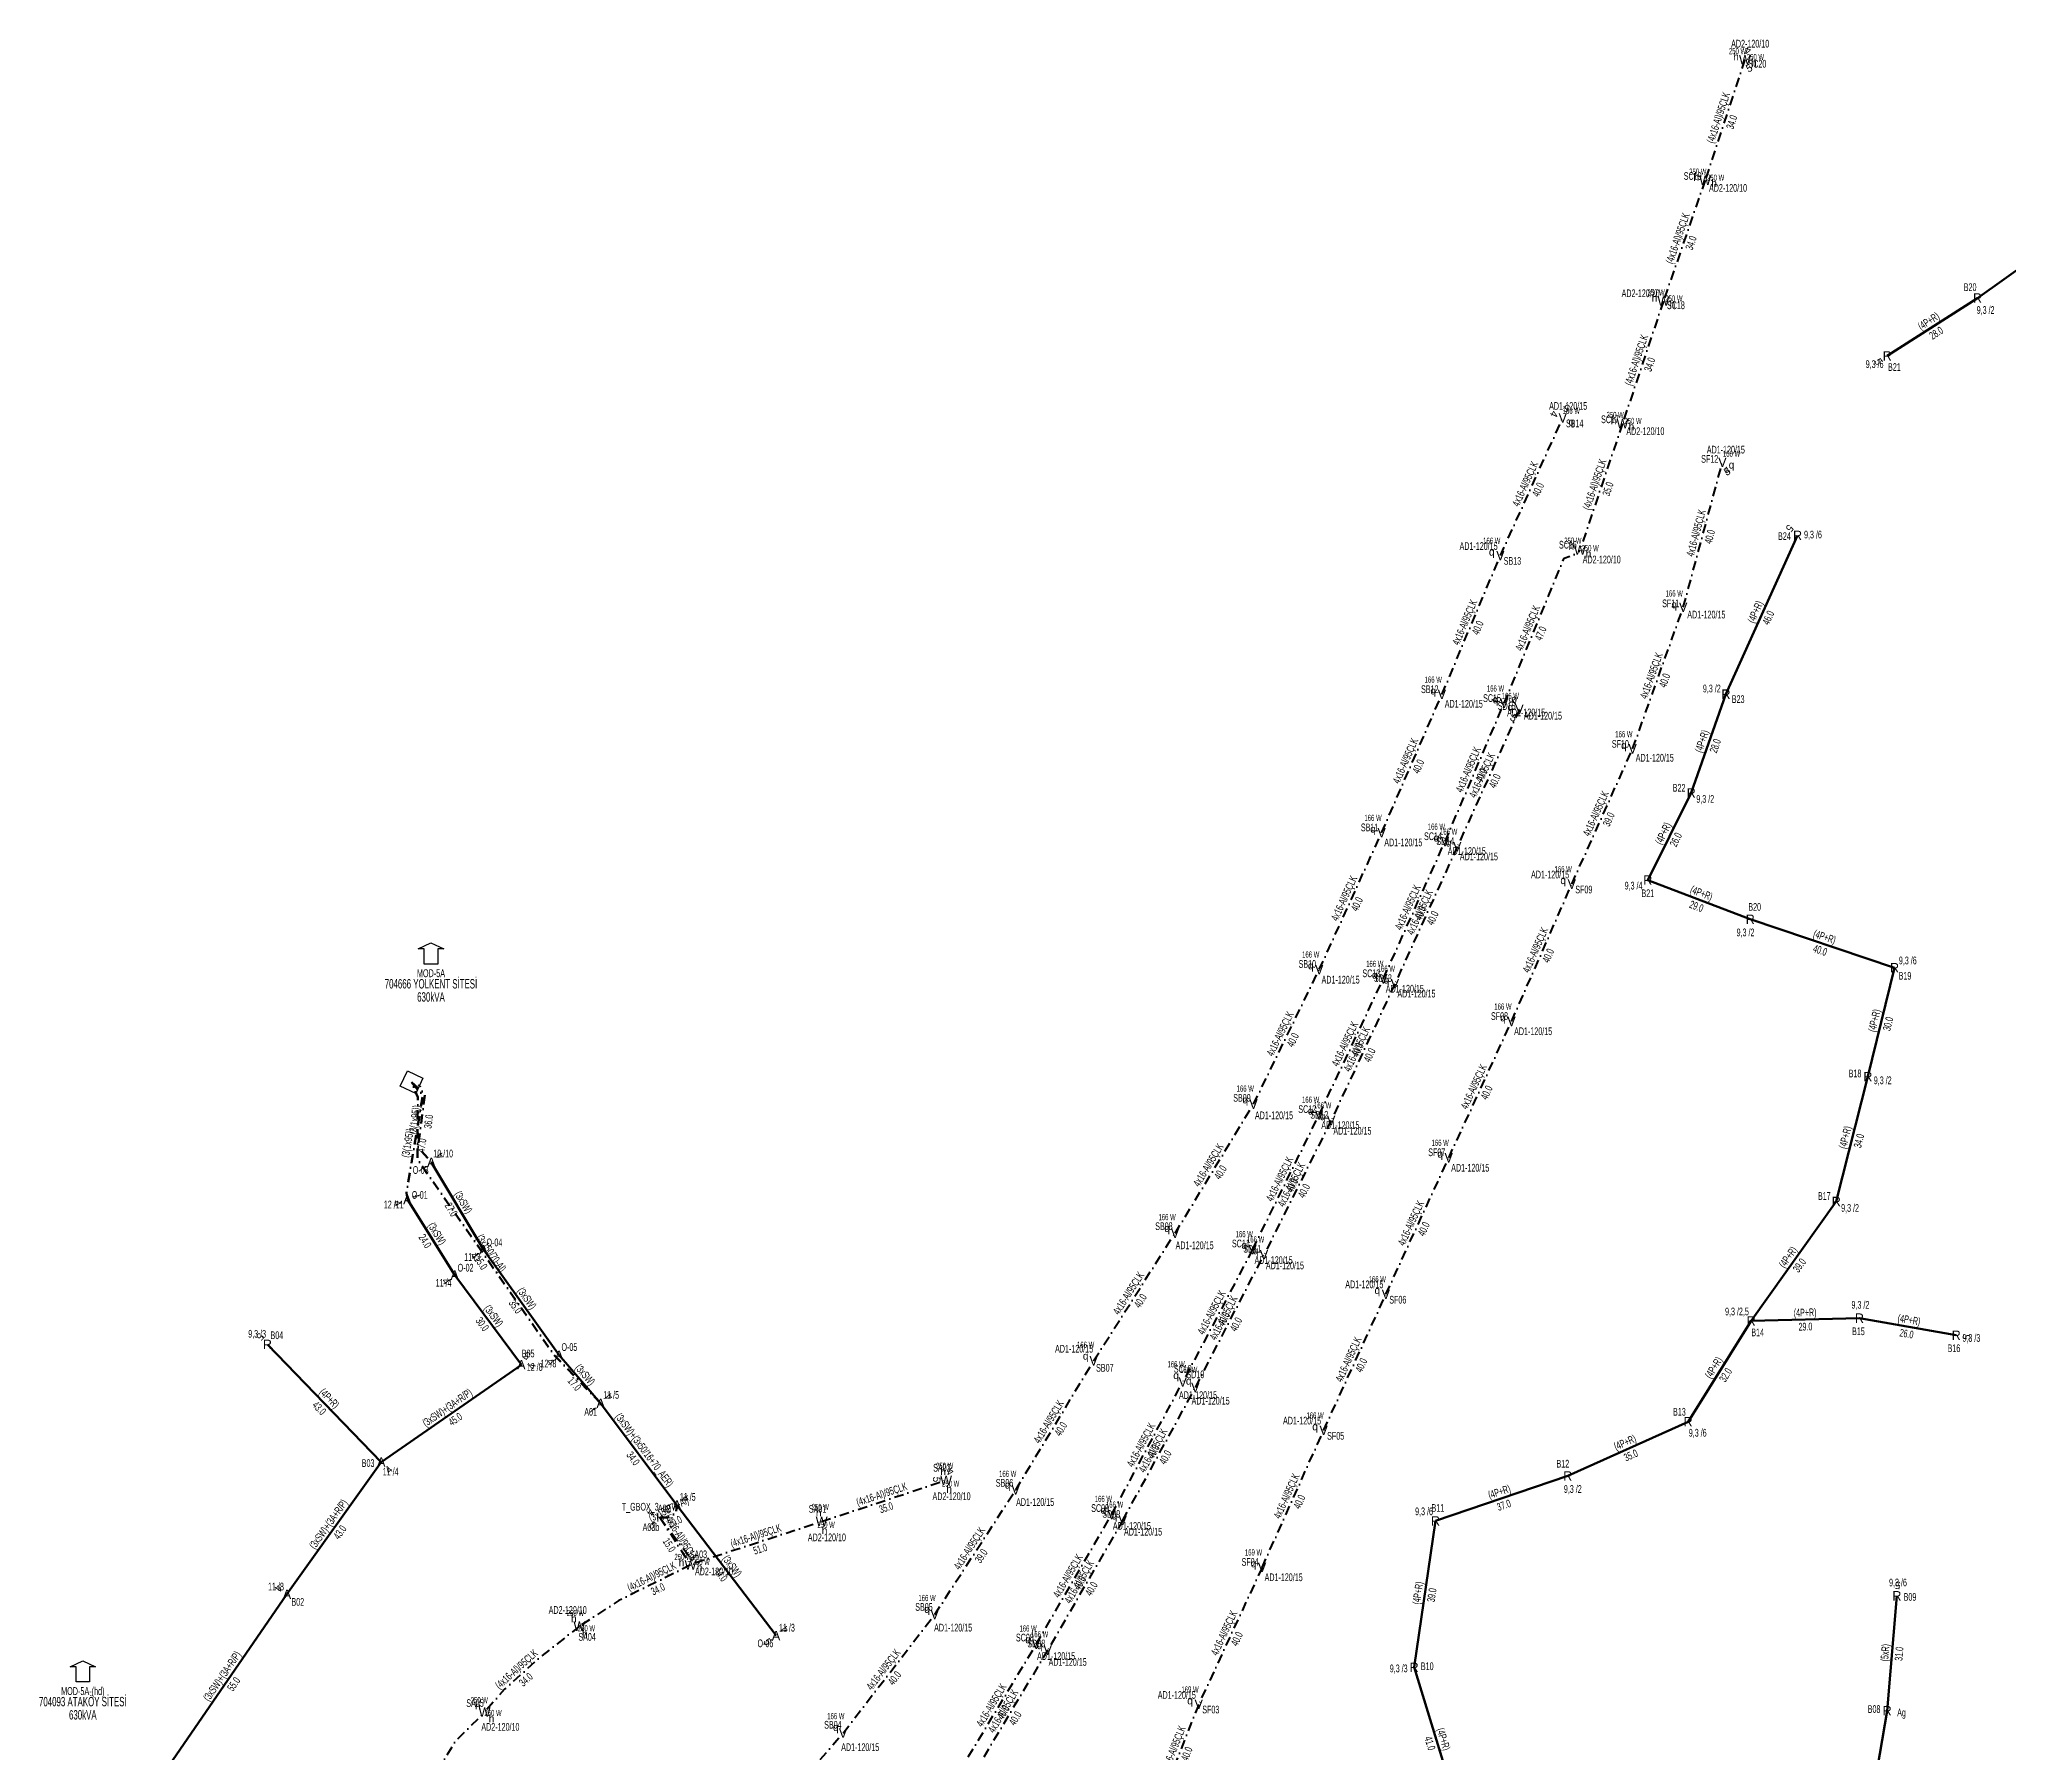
# Model space of a CAD drawing. Header units: millimetres. Extents: x 554556 to 559004, y 4084130 to 4087120.
# Drawn here: x 555333 to 555856, y 4085819 to 4086273 of the extents above; entities that cross this region are included whole.
import ezdxf
from ezdxf.enums import TextEntityAlignment as Align

# ---------------------------------------------------------------- set-up
doc = ezdxf.new("R2010")
doc.units = ezdxf.units.MM
doc.linetypes.add('DASHDOT', pattern=[5, 2.5, -1.25, 0, -1.25])
for name, color, linetype, lineweight in [('DIREK_AG_MEVCUT', 120, 'Continuous', 25), ('DIREK_AYD_MEVCUT', 190, 'Continuous', 25), ('DIREK_AYD_YENI', 152, 'Continuous', 25), ('DIREK_BOX_MEVCUT', 5, 'Continuous', 25), ('DIREK_ENH_MEVCUT', 6, 'Continuous', 25), ('DIREK_OG_MEVCUT', 16, 'Continuous', 25), ('HAT_AG_HAVAI_MEVCUT', 126, 'Continuous', 50), ('HAT_AG_YERALTI_MEVCUT', 126, 'DASHDOT', 50), ('HAT_AYD_YERALTI_MEVCUT', 150, 'DASHDOT', 40), ('HAT_AYD_YERALTI_YENI', 4, 'DASHDOT', 40), ('HAT_BOX_YERALTI_MEVCUT', 192, 'DASHDOT', 50), ('HAT_OG_HAVAI_MEVCUT', 48, 'Continuous', 70), ('HAT_OG_YERALTI_MEVCUT', 48, 'DASHDOT', 70), ('TRAFO_MEVCUT', 5, 'Continuous', 30)]:
    doc.layers.add(name, color=color, linetype=linetype, lineweight=lineweight)
doc.layers.add('LAMBA_GUCU', color=4, linetype='Continuous')
doc.styles.add('Direk', font='B_CAD')
doc.styles.get("Standard").update_dxf_attribs({"font": 'Arial'})

# ---------------------------------------------------------------- blocks, each defined once
blk = doc.blocks.new('MEV_BINA_KARE')
at = {"layer": 'TRAFO_MEVCUT', "linetype": 'Continuous'}
for p, q in [((-2.25, -2.25), (-2.25, 2.25)), ((-2.25, 2.25), (2.25, 2.25)), ((0, 1.8), (0, 2.7)), ((2.25, 2.25), (2.25, -2.25)), ((2.25, -2.25), (-2.25, -2.25))]:
    blk.add_line(p, q, dxfattribs=at)
blk = doc.blocks.new('MEV_MOD')
at = {"layer": 'TRAFO_MEVCUT', "linetype": 'Continuous'}
for p, q in [((-3.4, 2), (0, 3.6)), ((-1.8, 2), (-3.4, 2)), ((-1.8, -2), (-1.8, 2)), ((0, 3.6), (3.4, 2)), ((3.4, 2), (1.8, 2)), ((1.8, 2), (1.8, -2)), ((1.8, -2), (-1.8, -2))]:
    blk.add_line(p, q, dxfattribs=at)

msp = doc.modelspace()

# ---------------------------------------------------------------- linework, layer by layer
at = {"layer": 'HAT_AG_HAVAI_MEVCUT'}
for p, q in [((555848.15, 4086204.78), (555880.56, 4086227.86)), ((555824.18, 4086189.41), (555848.15, 4086204.78)), ((555781.31, 4086099.59), (555800.34, 4086141.76)), ((555772.08, 4086073.37), (555781.31, 4086099.59)), ((555760.54, 4086050.23), (555772.08, 4086073.37)), ((555787.76, 4086039.82), (555760.54, 4086050.23)), ((555826.1, 4086026.95), (555787.76, 4086039.82)), ((555819.01, 4085998.04), (555826.1, 4086026.95)), ((555810.62, 4085964.87), (555819.01, 4085998.04)), ((555788, 4085933.16), (555810.62, 4085964.87)), ((555771.25, 4085906.4), (555788, 4085933.16)), ((555788, 4085933.16), (555816.77, 4085933.9)), ((555816.77, 4085933.9), (555842.49, 4085929.36)), ((555424.04, 4085895.68), (555393.79, 4085926.93)), ((555739.26, 4085891.99), (555771.25, 4085906.4)), ((555704.14, 4085880.06), (555739.26, 4085891.99)), ((555698.45, 4085841.2), (555704.14, 4085880.06)), ((555824.14, 4085829.66), (555826.72, 4085860.17)), ((555710.49, 4085801.9), (555698.45, 4085841.2)), ((555819.44, 4085802.03), (555824.14, 4085829.66))]:
    msp.add_line(p, q, dxfattribs=at)
at = {"layer": 'HAT_AG_YERALTI_MEVCUT', "flags": 128}
msp.add_lwpolyline([(555482.329, 4085911.284), (555469.832254, 4085924.249964), (555433.697626, 4085975.999178), (555433.721199, 4085992.621694), (555432.094, 4085996.569)], dxfattribs=at)
msp.add_lwpolyline([(555482.329, 4085911.284), (555469.832254, 4085924.249964), (555433.697626, 4085975.999178), (555433.721199, 4085992.621694), (555432.094, 4085996.569)], dxfattribs=at)
at = {"layer": 'HAT_AYD_YERALTI_MEVCUT', "flags": 128}
for points in [[(555786.35, 4086268.1), (555775.79, 4086236.09)], [(555775.79, 4086236.09), (555764.71, 4086203.99)], [(555764.71, 4086203.99), (555753.83, 4086171.48)], [(555753.83, 4086171.48), (555742.52, 4086137.89)], [(555541.05, 4085879.92), (555574.12, 4085890.86)], [(555498.08, 4085880.96), (555506.22, 4085868.36)], [(555498.08, 4085880.96), (555507.208278, 4085868.860526), (555541.05, 4085879.92)], [(555506.22, 4085868.36), (555487.157527, 4085858.907674), (555476.68, 4085852.1)], [(555476.68, 4085852.1), (555465.591425, 4085843.278257), (555456.818006, 4085835.353878), (555451.51, 4085829.29)], [(555431.02, 4085800.49), (555443.624919, 4085821.403776), (555451.51, 4085829.29)]]:
    msp.add_lwpolyline(points, dxfattribs=at)
at = {"layer": 'HAT_AYD_YERALTI_YENI', "flags": 128}
for points in [[(555721.376999, 4086136.399207), (555737.94367, 4086172.949238)], [(555769.962675, 4086122.663989), (555780.372475, 4086161.161456)], [(555705.844904, 4086099.538612), (555721.376999, 4086136.399207)], [(555722.386507, 4086097.201306), (555738.284879, 4086135.686725), (555742.07263, 4086137.070711), (555742.52, 4086137.89)], [(555756.50854, 4086085.091274), (555769.962675, 4086122.663989)], [(555689.828286, 4086062.795278), (555705.844904, 4086099.538612)], [(555706.67149, 4086060.46715), (555722.386507, 4086097.201306)], [(555726.437608, 4086095.551491), (555709.926918, 4086059.111327)], [(555740.353789, 4086049.149098), (555756.50854, 4086085.091274)], [(555673.254626, 4086026.46565), (555689.828286, 4086062.795278)], [(555690.2755, 4086024.010906), (555706.67149, 4086060.46715)], [(555709.926918, 4086059.111327), (555693.363017, 4086022.719861)], [(555724.339795, 4086012.683167), (555740.353789, 4086049.149098)], [(555655.79197, 4085990.729568), (555673.254626, 4086026.46565)], [(555673.21651, 4085987.880165), (555690.2755, 4086024.010906)], [(555693.363017, 4086022.719861), (555676.421517, 4085986.382183)], [(555707.65315, 4085976.481059), (555724.339795, 4086012.683167)], [(555634.955874, 4085956.475216), (555655.79197, 4085990.729568)], [(555655.552958, 4085952.13997), (555673.21651, 4085987.880165)], [(555676.421517, 4085986.382183), (555658.573329, 4085950.732519)], [(555690.953837, 4085940.254325), (555707.65315, 4085976.481059)], [(555613.314639, 4085922.558875), (555634.955874, 4085956.475216)], [(555655.552958, 4085952.13997), (555636.9871, 4085916.958905)], [(555640.339538, 4085915.476405), (555658.573329, 4085950.732519)], [(555674.427, 4085904.098), (555690.953837, 4085940.254325)], [(555592.601493, 4085888.307712), (555613.314639, 4085922.558875)], [(555618.085, 4085881.755), (555636.9871, 4085916.958905)], [(555621.050602, 4085880.216833), (555640.339538, 4085915.476405)], [(555658.069, 4085867.711), (555674.427, 4085904.098)], [(555571.091896, 4085855.198061), (555592.601493, 4085888.307712)], [(555598.05181, 4085847.295634), (555618.085, 4085881.755)], [(555621.050602, 4085880.216833), (555601.11174, 4085845.737197)], [(555658.069, 4085867.711), (555641.226, 4085831.347)], [(555546.747365, 4085823.70556), (555571.091896, 4085855.198061)], [(555577.378, 4085813.039), (555598.05181, 4085847.295634)], [(555601.11174, 4085845.737197), (555580.591977, 4085811.462572)], [(555641.226, 4085831.347), (555631.347763, 4085806.435838), (555629.32948, 4085793.316994)], [(555520.597552, 4085793.603497), (555546.747365, 4085823.70556)]]:
    msp.add_lwpolyline(points, dxfattribs=at)
at = {"layer": 'HAT_BOX_YERALTI_MEVCUT', "flags": 128}
msp.add_lwpolyline([(555498.08, 4085880.96), (555500.137228, 4085880.953075), (555502.347718, 4085882.071023), (555502.61, 4085884.28)], dxfattribs=at)
msp.add_lwpolyline([(555498.08, 4085880.96), (555500.137228, 4085880.953075), (555502.347718, 4085882.071023), (555502.61, 4085884.28)], dxfattribs=at)
at = {"layer": 'HAT_OG_HAVAI_MEVCUT'}
for p, q in [((555451.18, 4085952.1), (555437.34, 4085975.31)), ((555430.99, 4085965.41), (555443.56, 4085945.32)), ((555471.28, 4085924.06), (555451.18, 4085952.1)), ((555443.56, 4085945.32), (555461.26, 4085921.53)), ((555461.26, 4085921.53), (555424.04, 4085895.68)), ((555471.28, 4085924.06), (555482.329, 4085911.284)), ((555502.61, 4085884.28), (555482.329, 4085911.284)), ((555502.61, 4085884.28), (555482.329, 4085911.284)), ((555424.04, 4085895.68), (555399, 4085860.57)), ((555528.94, 4085849.61), (555502.61, 4085884.28)), ((555399, 4085860.57), (555367.58, 4085815.01))]:
    msp.add_line(p, q, dxfattribs=at)
at = {"layer": 'HAT_OG_YERALTI_MEVCUT', "flags": 128}
for points in [[(555432.094, 4085996.569), (555435.087669, 4085993.041772), (555430.733615, 4085967.135149), (555430.99, 4085965.41)], [(555432.094, 4085996.569), (555435.674731, 4085993.382728), (555433.787974, 4085979.326389), (555437.34, 4085975.31)]]:
    msp.add_lwpolyline(points, dxfattribs=at)

# ---------------------------------------------------------------- block references
at = {"layer": 'TRAFO_MEVCUT'}
for p in [(555437.25599, 4086029.943338), (555437.25599, 4086029.943338), (555344.750459, 4085839.316379), (555344.750459, 4085839.316379)]:
    msp.add_blockref('MEV_MOD', p, dxfattribs=at)
for rotation in [245.267547, 245.2675469999999]:
    msp.add_blockref('MEV_BINA_KARE', (555432.094, 4085996.569), dxfattribs=dict(at, rotation=rotation))

# ---------------------------------------------------------------- texts
at = {"layer": 'DIREK_AG_MEVCUT', "linetype": 'ByBlock', "width": 0.53}
for s, p in [('B20', (555846.189676, 4086207.679505)), ('9,3 /2', (555850.296614, 4086201.604953)), ('9,3 /6', (555820.809197, 4086187.24858)), ('B21', (555826.069233, 4086186.463681)), ('B24', (555796.845533, 4086141.56328)), ('9,3 /6', (555804.43159, 4086141.990335)), ('9,3 /2', (555777.54957, 4086101.097161)), ('B23', (555784.558777, 4086098.287907)), ('B22', (555768.857026, 4086074.734712)), ('9,3 /2', (555775.806532, 4086071.792066)), ('9,3 /4', (555756.760223, 4086048.757634)), ('B21', (555760.550811, 4086046.730017)), ('B20', (555788.94227, 4086043.114274)), ('9,3 /2', (555786.509971, 4086036.336922)), ('B19', (555828.877719, 4086024.820615)), ('9,3 /6', (555829.625829, 4086028.89093)), ('B18', (555815.613774, 4085998.88596)), ('9,3 /2', (555822.965377, 4085997.054762)), ('B17', (555807.444015, 4085966.340755)), ('9,3 /2', (555814.284966, 4085963.172804)), ('9,3 /2,5', (555784.236323, 4085935.676977)), ('9,3 /2', (555817.033801, 4085937.43437)), ('9,3 /3', (555391.065756, 4085929.744302)), ('B04', (555396.304783, 4085929.36431)), ('B14', (555789.734889, 4085930.120237)), ('B15', (555816.509489, 4085930.409709)), ('B16', (555841.881598, 4085925.913285)), ('9,3 /3', (555846.517959, 4085928.648999)), ('B13', (555768.949061, 4085909.037362)), ('9,3 /6', (555773.809828, 4085903.465898)), ('B12', (555737.976917, 4085895.246332)), ('9,3 /2', (555740.622891, 4085888.531124)), ('B11', (555704.778478, 4085883.501271)), ('9,3 /6', (555701.096643, 4085882.59419)), ('9,3 /6', (555827.019169, 4085863.707847)), ('B09', (555830.207553, 4085859.875084)), ('9,3 /3', (555694.364185, 4085840.889099)), ('B10', (555701.939911, 4085841.465557)), ('B08', (555820.667934, 4085830.101316)), ('Ag', (555827.961297, 4085829.174295))]:
    msp.add_text(s, height=2.05, dxfattribs=at).set_placement(p, align=Align.MIDDLE_CENTER)
at = {"layer": 'DIREK_AG_MEVCUT', "linetype": 'ByBlock', "style": 'Direk'}
for p in [(555848.15, 4086204.78), (555824.18, 4086189.41), (555800.34, 4086141.76), (555781.31, 4086099.59), (555772.08, 4086073.37), (555760.54, 4086050.23), (555787.76, 4086039.82), (555826.1, 4086026.95), (555819.01, 4085998.04), (555810.62, 4085964.87), (555788, 4085933.16), (555816.77, 4085933.9), (555393.79, 4085926.93), (555842.49, 4085929.36), (555771.25, 4085906.4), (555739.26, 4085891.99), (555704.14, 4085880.06), (555826.72, 4085860.17), (555698.45, 4085841.2), (555824.14, 4085829.66)]:
    msp.add_text('R', height=2.5, dxfattribs=at).set_placement(p, align=Align.MIDDLE_CENTER)
at = {"layer": 'DIREK_AG_MEVCUT', "color": 32, "style": 'Direk'}
for rotation, p in [(302.668731, (555821.822945, 4086187.898613)), (228.222054, (555798.251949, 4086143.625487)), (584.068443, (555391.842552, 4085928.941827)), (439.989479, (555845.247372, 4085928.873279)), (535.166429, (555826.955933, 4085862.960042))]:
    msp.add_text('5', height=2, rotation=rotation, dxfattribs=at).set_placement(p, align=Align.MIDDLE_CENTER)
at = {"layer": 'DIREK_AYD_MEVCUT', "width": 0.53}
for s, p in [('AD2-120/10', (555787.747785, 4086272.337035)), ('SC20', (555789.673802, 4086267.003488)), ('SC19', (555772.473794, 4086237.209274)), ('AD2-120/10', (555781.861806, 4086234.040666)), ('AD2-120/10', (555758.644611, 4086206.051689)), ('SC18', (555768.023795, 4086202.863607)), ('SC17', (555750.511958, 4086172.593822)), ('AD2-120/10', (555759.906692, 4086169.440136)), ('SC16', (555739.313285, 4086139.292491)), ('AD2-120/10', (555748.303355, 4086135.360589)), ('SA02', (555572.998175, 4085894.175344)), ('AD2-120/10', (555575.557168, 4085886.612718)), ('SA01', (555539.956761, 4085883.24488)), ('AD2-120/10', (555542.442716, 4085875.684317)), ('SA03', (555508.29, 4085871.182251)), ('AD2-120/10', (555512.448227, 4085866.646725)), ('AD2-120/10', (555473.586446, 4085856.395784)), ('SA04', (555478.725323, 4085849.259815)), ('SA05', (555448.954288, 4085831.681304)), ('AD2-120/10', (555455.702367, 4085825.367328))]:
    msp.add_text(s, height=2.05, dxfattribs=at).set_placement(p, align=Align.MIDDLE_CENTER)
at = {"layer": 'DIREK_AYD_MEVCUT', "color": 40, "style": 'Direk'}
for p in [(555783.975856, 4086268.883223), (555788.724144, 4086267.316777), (555773.421281, 4086236.889482), (555778.158719, 4086235.290518), (555762.343004, 4086204.794567), (555767.076996, 4086203.185433), (555751.45997, 4086172.275587), (555756.20003, 4086170.684413), (555740.229489, 4086138.891779), (555744.810511, 4086136.888221), (555573.318696, 4085893.228103), (555574.921304, 4085888.491897), (555540.269115, 4085882.294914), (555541.830885, 4085877.545086), (555503.809537, 4085869.023076), (555508.630463, 4085867.696924), (555475.219055, 4085854.128704), (555478.140945, 4085850.071296), (555449.684491, 4085830.998074), (555453.335509, 4085827.581926)]:
    msp.add_text('h', height=2, dxfattribs=at).set_placement(p, align=Align.MIDDLE_CENTER)
at = {"layer": 'DIREK_AYD_MEVCUT', "style": 'Direk'}
for p in [(555786.35, 4086268.1), (555775.79, 4086236.09), (555764.71, 4086203.99), (555753.83, 4086171.48), (555742.52, 4086137.89), (555574.12, 4085890.86), (555541.05, 4085879.92), (555506.22, 4085868.36), (555476.68, 4085852.1), (555451.51, 4085829.29)]:
    msp.add_text('W', height=2.5, dxfattribs=at).set_placement(p, align=Align.MIDDLE_CENTER)
at = {"layer": 'DIREK_AYD_MEVCUT', "color": 32, "style": 'Direk'}
for s, rotation, p in [('4', 161.742439, (555787.133223, 4086270.474144)), ('5', 386.742438, (555787.474951, 4086265.867404)), ('5', 266.194465, (555571.625512, 4085891.045837)), ('4', 513.694465, (555575.227894, 4085893.101109))]:
    msp.add_text(s, height=2, rotation=rotation, dxfattribs=at).set_placement(p, align=Align.MIDDLE_CENTER)
at = {"layer": 'DIREK_AYD_YENI', "color": 32, "style": 'Direk'}
for s, rotation, p in [('4', 245.617109, (555735.666653, 4086173.981319)), ('5', 155.61711, (555738.975751, 4086175.499498)), ('5', 29.868949, (555781.61752, 4086158.733389)), ('4', 389.86895, (555781.61752, 4086158.993539)), ('4', 247.196496, (555720.081909, 4086098.170236)), ('5', 112.196497, (555724.701241, 4086098.145766)), ('5', 322.577862, (555724.918401, 4086093.327788)), ('4', 570.077863, (555725.184666, 4086097.714854))]:
    msp.add_text(s, height=2, rotation=rotation, dxfattribs=at).set_placement(p, align=Align.MIDDLE_CENTER)
at = {"layer": 'DIREK_AYD_YENI', "width": 0.53}
for s, p in [('AD1-120/15', (555739.388584, 4086176.137063)), ('SB14', (555741.131495, 4086171.504325)), ('SF12', (555776.993815, 4086162.075053)), ('AD1-120/15', (555781.286072, 4086164.540115)), ('AD1-120/15', (555715.588242, 4086138.930189)), ('SB13', (555724.583875, 4086134.997085)), ('SF11', (555766.623132, 4086123.711582)), ('AD1-120/15', (555776.102141, 4086120.738078)), ('SB12', (555702.627954, 4086100.917464)), ('SC15', (555719.160069, 4086098.557808)), ('AD1-120/15', (555711.659983, 4086097.04615)), ('SD15', (555723.055639, 4086096.452763)), ('AD1-120/15', (555728.226422, 4086094.746011)), ('AD1-120/15', (555732.69109, 4086093.884981)), ('SF10', (555753.262297, 4086086.399673)), ('AD1-120/15', (555762.400443, 4086082.716542)), ('SB11', (555686.631812, 4086064.220955)), ('SC14', (555703.466388, 4086061.873324)), ('AD1-120/15', (555695.589919, 4086060.225501)), ('SD14', (555706.74013, 4086060.558525)), ('AD1-120/15', (555712.455616, 4086057.929481)), ('AD1-120/15', (555715.663343, 4086056.506277)), ('AD1-120/15', (555734.586838, 4086051.711339)), ('SF09', (555743.552304, 4086047.728006)), ('SB10', (555670.089884, 4086027.960445)), ('SC13', (555687.096867, 4086025.47593)), ('AD1-120/15', (555678.933849, 4086023.783197)), ('SD13', (555690.184121, 4086024.184315)), ('AD1-120/15', (555695.990736, 4086021.376767)), ('AD1-120/15', (555699.078936, 4086020.086653)), ('SF08', (555721.148065, 4086014.119431)), ('AD1-120/15', (555730.089078, 4086010.096016)), ('SB09', (555652.721282, 4085992.409114)), ('SC12', (555670.065045, 4085989.402751)), ('AD1-120/15', (555661.229903, 4085987.755231)), ('SD12', (555673.270284, 4085987.905248)), ('AD1-120/15', (555678.861404, 4085985.152915)), ('AD1-120/15', (555682.065813, 4085983.654163)), ('SF07', (555704.474579, 4085977.946217)), ('AD1-120/15', (555713.368227, 4085973.846704)), ('SB08', (555631.985315, 4085958.326102)), ('AD1-120/15', (555640.141813, 4085953.243978)), ('SC11', (555652.432885, 4085953.725889)), ('SD11', (555655.456116, 4085952.324054)), ('AD1-120/15', (555661.117035, 4085949.311775)), ('AD1-120/15', (555664.130066, 4085947.895454)), ('AD1-120/15', (555685.232744, 4085942.880472)), ('SF06', (555694.134726, 4085938.794205)), ('AD1-120/15', (555608.122749, 4085925.78452)), ('SB07', (555616.287585, 4085920.711827)), ('SC10', (555636.9871, 4085920.458905)), ('SD10', (555640.339538, 4085918.976405)), ('AD1-120/15', (555641.037522, 4085913.458905)), ('AD1-120/15', (555644.389959, 4085911.976405)), ('AD1-120/15', (555668.688066, 4085906.699572)), ('SF05', (555677.614753, 4085902.652929)), ('SB06', (555589.636125, 4085890.166904)), ('AD1-120/15', (555597.774506, 4085885.064398)), ('SC09', (555615.033368, 4085883.468925)), ('SD09', (555617.997979, 4085881.928994)), ('AD1-120/15', (555623.474588, 4085878.72798)), ('AD1-120/15', (555626.442697, 4085877.192502)), ('SF04', (555654.884885, 4085869.164069)), ('AD1-120/15', (555663.798477, 4085865.096356)), ('SB05', (555568.237439, 4085857.223419)), ('AD1-120/15', (555575.991945, 4085851.721269)), ('SC08', (555595.040495, 4085849.079446)), ('SD08', (555598.095237, 4085847.512221)), ('AD1-120/15', (555603.339712, 4085844.163242)), ('AD1-120/15', (555606.412682, 4085842.617924)), ('AD1-120/15', (555635.413466, 4085833.843226)), ('SB04', (555544.040588, 4085825.924425)), ('SF03', (555644.441977, 4085829.96588)), ('AD1-120/15', (555551.293544, 4085819.978856))]:
    msp.add_text(s, height=2.05, dxfattribs=at).set_placement(p, align=Align.MIDDLE_CENTER)
at = {"layer": 'DIREK_AYD_YENI', "style": 'Direk'}
for p in [(555737.94367, 4086172.949238), (555780.372475, 4086161.161456), (555721.376999, 4086136.399207), (555769.962675, 4086122.663989), (555705.844904, 4086099.538612), (555722.386507, 4086097.201306), (555726.437608, 4086095.551491), (555756.50854, 4086085.091274), (555689.828286, 4086062.795278), (555706.67149, 4086060.46715), (555709.926918, 4086059.111327), (555740.353789, 4086049.149098), (555673.254626, 4086026.46565), (555690.2755, 4086024.010906), (555693.363017, 4086022.719861), (555724.339795, 4086012.683167), (555655.79197, 4085990.729568), (555673.21651, 4085987.880165), (555676.421517, 4085986.382183), (555707.65315, 4085976.481059), (555634.955874, 4085956.475216), (555655.552958, 4085952.13997), (555658.573329, 4085950.732519), (555690.953837, 4085940.254325), (555613.314639, 4085922.558875), (555636.9871, 4085916.958905), (555640.339538, 4085915.476405), (555674.427, 4085904.098), (555592.601493, 4085888.307712), (555618.085, 4085881.755), (555621.050602, 4085880.216833), (555658.069, 4085867.711), (555571.091896, 4085855.198061), (555598.05181, 4085847.295634), (555601.11174, 4085845.737197), (555641.226, 4085831.347), (555546.747365, 4085823.70556)]:
    msp.add_text('V', height=2.5, dxfattribs=at).set_placement(p, align=Align.MIDDLE_CENTER)
at = {"layer": 'DIREK_AYD_YENI', "color": 4, "style": 'Direk'}
for p in [(555740.220688, 4086171.917157), (555782.785803, 4086160.508887), (555719.086373, 4086137.400723), (555767.577287, 4086123.41227), (555703.547083, 4086100.523506), (555720.081909, 4086098.170236), (555724.021916, 4086096.195257), (555754.189795, 4086086.025845), (555687.545091, 4086063.813619), (555704.382132, 4086061.47156), (555707.650641, 4086060.145039), (555738.069135, 4086050.164164), (555670.994096, 4086027.533361), (555688.005048, 4086025.057351), (555691.092377, 4086023.765899), (555722.059988, 4086013.70907), (555653.598621, 4085991.929244), (555670.965464, 4085988.967726), (555674.170636, 4085987.470087), (555705.382742, 4085977.5276), (555632.834046, 4085957.797278), (555653.324334, 4085953.272769), (555656.346748, 4085951.86933), (555688.681774, 4085941.297267), (555611.191105, 4085923.878195), (555635.219333, 4085918.726672), (555638.571771, 4085917.244172), (555672.150034, 4085905.130194), (555590.483373, 4085889.635706), (555615.905263, 4085882.979232), (555618.870157, 4085881.439805), (555655.794632, 4085868.748907), (555569.052998, 4085856.644745), (555595.900871, 4085848.569785), (555598.957095, 4085847.005071), (555638.928874, 4085832.333514), (555544.813953, 4085825.290463)]:
    msp.add_text('q', height=2, dxfattribs=at).set_placement(p, align=Align.MIDDLE_CENTER)
at = {"layer": 'DIREK_BOX_MEVCUT', "linetype": 'ByBlock', "width": 0.53}
for s, p in [('T_GBOX_3', (555492.849457, 4085883.819436)), ('T_GBOX_3', (555492.849457, 4085883.819436)), ('A03b', (555495.697458, 4085878.396117)), ('A03b', (555495.697458, 4085878.396117))]:
    msp.add_text(s, height=2.05, dxfattribs=at).set_placement(p, align=Align.MIDDLE_CENTER)
at = {"layer": 'DIREK_BOX_MEVCUT', "color": 32, "style": 'Direk'}
for s, rotation, p in [('4', 241.335432, (555495.62316, 4085882.303107)), ('4', 241.335432, (555495.62316, 4085882.303107)), ('5', 317.099587, (555496.173967, 4085878.908894)), ('5', 317.099587, (555496.173967, 4085878.908894))]:
    msp.add_text(s, height=2, rotation=rotation, dxfattribs=at).set_placement(p, align=Align.MIDDLE_CENTER)
at = {"layer": 'DIREK_BOX_MEVCUT', "linetype": 'ByBlock', "style": 'Direk', "width": 0.8}
msp.add_text('H', height=2.25, dxfattribs=at).set_placement((555498.08, 4085880.96), align=Align.MIDDLE_CENTER)
msp.add_text('H', height=2.25, dxfattribs=at).set_placement((555498.08, 4085880.96), align=Align.MIDDLE_CENTER)
at = {"layer": 'DIREK_ENH_MEVCUT', "linetype": 'ByBlock', "width": 0.53}
for s, p in [('10 /10', (555440.499335, 4085977.6179)), ('O-03', (555434.513771, 4085973.245435)), ('O-02', (555446.449911, 4085947.29444)), ('11 /4', (555440.609795, 4085943.304367))]:
    msp.add_text(s, height=2.05, dxfattribs=at).set_placement(p, align=Align.MIDDLE_CENTER)
at = {"layer": 'DIREK_ENH_MEVCUT', "color": 32, "style": 'Direk'}
msp.add_text('f', height=2, rotation=306.148198, dxfattribs=at).set_placement((555435.079017, 4085973.658348), align=Align.MIDDLE_CENTER)
at = {"layer": 'DIREK_ENH_MEVCUT', "linetype": 'ByBlock', "style": 'Direk'}
for p in [(555437.34, 4085975.31), (555443.56, 4085945.32)]:
    msp.add_text('A', height=2.5, dxfattribs=at).set_placement(p, align=Align.MIDDLE_CENTER)
at = {"layer": 'DIREK_ENH_MEVCUT', "color": 32, "linetype": 'ByBlock', "style": 'Direk'}
for rotation, p in [(126.148198, (555439.600983, 4085976.961652)), (304.341597, (555441.248071, 4085943.740448))]:
    msp.add_text('4', height=2, rotation=rotation, dxfattribs=at).set_placement(p, align=Align.MIDDLE_CENTER)
at = {"layer": 'DIREK_OG_MEVCUT', "linetype": 'ByBlock', "width": 0.53}
for s, p in [('12 /11', (555427.347176, 4085964.066569)), ('O-01', (555434.273809, 4085966.621031)), ('O-04', (555454.107979, 4085954.017535)), ('11 /3', (555448.188586, 4085950.140922)), ('O-05', (555474.028831, 4085926.226547)), ('B05', (555463.079236, 4085924.520047)), ('12 /8', (555464.803501, 4085920.950693)), ('12 /8', (555468.474579, 4085921.84885)), ('B03', (555420.549789, 4085895.418413)), ('11 /4', (555426.543045, 4085893.145511)), ('A02', (555499.230342, 4085883.370104)), ('A02', (555499.230342, 4085883.370104)), ('11 /5', (555505.463281, 4085886.434892)), ('11 /5', (555505.463281, 4085886.434892)), ('11 /8', (555396.073009, 4085862.622841)), ('B02', (555401.865495, 4085858.560289)), ('O-06', (555526.10842, 4085847.55278)), ('11 /3', (555531.830907, 4085851.710323))]:
    msp.add_text(s, height=2.05, dxfattribs=at).set_placement(p, align=Align.MIDDLE_CENTER)
at = {"layer": 'DIREK_OG_MEVCUT', "color": 32, "linetype": 'ByBlock', "style": 'Direk'}
for rotation, p in [(290.243389, (555428.362952, 4085964.441175)), (303.220803, (555448.837617, 4085950.565972)), (440.715168, (555464.023316, 4085921.078241)), (308.244133, (555469.080935, 4085922.326762)), (404.64237, (555426.007502, 4085893.687781)), (127.061308, (555504.844375, 4085885.967474)), (127.061308, (555504.844375, 4085885.967474)), (234.956161, (555396.707604, 4085862.177768)), (125.999431, (555531.205264, 4085851.255776))]:
    msp.add_text('4', height=2, rotation=rotation, dxfattribs=at).set_placement(p, align=Align.MIDDLE_CENTER)
at = {"layer": 'DIREK_OG_MEVCUT', "linetype": 'ByBlock', "style": 'Direk'}
for p in [(555430.99, 4085965.41), (555451.18, 4085952.1), (555461.26, 4085921.53), (555471.28, 4085924.06), (555424.04, 4085895.68), (555502.61, 4085884.28), (555502.61, 4085884.28), (555399, 4085860.57), (555528.94, 4085849.61)]:
    msp.add_text('A', height=2.5, dxfattribs=at).set_placement(p, align=Align.MIDDLE_CENTER)
at = {"layer": 'DIREK_OG_MEVCUT', "color": 32, "style": 'Direk'}
for s, rotation, p in [('f', 110.243389, (555433.617048, 4085966.378825)), ('5', 148.682394, (555462.715389, 4085923.922038)), ('4', 128.88098, (555484.508664, 4085913.041573)), ('4', 128.88098, (555484.508664, 4085913.041573)), ('f', 310.426096, (555480.19752, 4085909.468293)), ('5', 285.068302, (555499.906274, 4085883.552083)), ('5', 285.068302, (555499.906274, 4085883.552083)), ('5', 305.999431, (555526.674736, 4085847.964224))]:
    msp.add_text(s, height=2, rotation=rotation, dxfattribs=at).set_placement(p, align=Align.MIDDLE_CENTER)
at = {"layer": 'DIREK_OG_MEVCUT', "style": 'Direk'}
msp.add_text('A', height=2.5, dxfattribs=at).set_placement((555482.329, 4085911.284), align=Align.MIDDLE_CENTER)
msp.add_text('A', height=2.5, dxfattribs=at).set_placement((555482.329, 4085911.284), align=Align.MIDDLE_CENTER)
at = {"layer": 'DIREK_OG_MEVCUT', "width": 0.53}
for s, p in [('11 /5', (555485.110975, 4085913.527246)), ('11 /5', (555485.110975, 4085913.527246)), ('A01', (555479.664649, 4085909.014367)), ('A01', (555479.664649, 4085909.014367))]:
    msp.add_text(s, height=2.05, dxfattribs=at).set_placement(p, align=Align.MIDDLE_CENTER)
at = {"layer": 'HAT_AG_HAVAI_MEVCUT', "lineweight": 30, "width": 0.53}
for s, rotation, p in [('(4P+R)', 32.668731, (555835.706186, 4086197.810535, 277924.075)), ('(4P+R)', 65.711835, (555790.050235, 4086121.024627, 277900.17)), ('(4P+R)', 70.606843, (555775.893227, 4086086.762241, 277890.655)), ('(4P+R)', 63.494405, (555765.549343, 4086062.179342, 277886.04)), ('(4P+R)', 339.071177, (555774.453627, 4086045.818921, 277880.27)), ('(4P+R)', 341.444089, (555807.200495, 4086034.190812, 277893.88)), ('(4P+R)', 76.220519, (555821.729463, 4086012.697458, 277913.05)), ('(4P+R)', 75.805358, (555813.990952, 4085981.663434, 277909.505)), ('(4P+R)', 54.498231, (555798.618017, 4085949.508619, 277905.31)), ('(4P+R)', 1.473393, (555802.363144, 4085934.379719, 277908.385)), ('(4P+R)', 349.989479, (555829.777755, 4085932.467059, 277921.245)), ('(4P+R)', 57.956141, (555778.904504, 4085920.230983, 277894)), ('(4P+R)', 314.068443, (555409.525733, 4085911.89619, 277696.895)), ('(4P+R)', 24.249339, (555754.905898, 4085899.970002, 277885.625)), ('(4P+R)', 18.762238, (555721.426605, 4085886.829832, 277869.63)), ('(4P+R)', 81.669773, (555700.453968, 4085860.753146, 277852.07)), ('(5xR)', 85.166429, (555824.583023, 4085844.986622, 277913.36)), ('(4P+R)', 287.033039, (555705.282716, 4085821.798985, 277849.225))]:
    msp.add_text(s, height=2.05, rotation=rotation, dxfattribs=at).set_placement(p, align=Align.CENTER)
for s, rotation, p in [('28.0', 32.668731, (555836.623814, 4086196.379465, 277924.075)), ('46.0', 65.711835, (555791.599765, 4086120.325373, 277900.17)), ('28.0', 70.606843, (555777.496773, 4086086.197759, 277890.655)), ('26.0', 63.494405, (555767.070657, 4086061.420658, 277886.04)), ('29.0', 339.071177, (555773.846373, 4086044.231079, 277880.27)), ('40.0', 341.444089, (555806.659505, 4086032.579188, 277893.88)), ('30.0', 76.220519, (555823.380537, 4086012.292542, 277913.05)), ('34.0', 75.805358, (555815.639048, 4085981.246566, 277909.505)), ('39.0', 54.498231, (555800.001983, 4085948.521381, 277905.31)), ('29.0', 1.473393, (555802.406856, 4085932.680281, 277908.385)), ('26.0', 349.989479, (555829.482245, 4085930.792941, 277921.245)), ('32.0', 57.956141, (555780.345496, 4085919.329017, 277894)), ('43.0', 314.068443, (555408.304267, 4085910.71381, 277696.895)), ('35.0', 24.249339, (555755.604102, 4085898.419998, 277885.625)), ('37.0', 18.762238, (555721.973395, 4085885.220168, 277869.63)), ('39.0', 81.669773, (555702.136032, 4085860.506854, 277852.07)), ('31.0', 85.166429, (555826.276977, 4085844.843378, 277913.36)), ('41.0', 287.033039, (555703.657284, 4085821.301015, 277849.225))]:
    msp.add_text(s, height=2.05, rotation=rotation, dxfattribs=at).set_placement(p, align=Align.TOP_CENTER)
at = {"layer": 'HAT_AG_YERALTI_MEVCUT', "lineweight": 30, "width": 0.53}
msp.add_text('(3x150/70-Al)', height=2.05, rotation=304.925222, dxfattribs=at).set_placement((555452.461855, 4085950.611202), align=Align.CENTER)
msp.add_text('(3x150/70-Al)', height=2.05, rotation=304.925222, dxfattribs=at).set_placement((555452.461855, 4085950.611202), align=Align.CENTER)
msp.add_text('115.0', height=2.05, rotation=304.925222, dxfattribs=at).set_placement((555451.068025, 4085949.63794), align=Align.TOP_CENTER)
msp.add_text('115.0', height=2.05, rotation=304.925222, dxfattribs=at).set_placement((555451.068025, 4085949.63794), align=Align.TOP_CENTER)
at = {"layer": 'HAT_AYD_YERALTI_MEVCUT', "lineweight": 30, "width": 0.53}
for rotation, p in [(431.742437, (555780.262791, 4086252.361296)), (430.956793, (555769.446518, 4086220.317339)), (431.496345, (555758.463942, 4086188.00476)), (431.391242, (555747.369438, 4086154.956239)), (18.304909, (555557.318037, 4085886.196989)), (302.863743, (555502.863969, 4085875.121247)), (18.097391, (555523.865101, 4085875.198213)), (386.374993, (555496.311156, 4085864.395357)), (402.089162, (555460.634972, 4085839.946854))]:
    msp.add_text('(4x16-Al)/95ÇLK', height=2.05, rotation=rotation, dxfattribs=at).set_placement(p, align=Align.CENTER)
for s, rotation, p in [('34.0', 431.742437, (555781.877209, 4086251.828704)), ('34.0', 430.956793, (555771.053482, 4086219.762661)), ('34.0', 431.496345, (555760.076058, 4086187.46524)), ('35.0', 431.391242, (555748.980562, 4086154.413761)), ('35.0', 18.304909, (555557.851963, 4085884.583011)), ('15.0', 302.863743, (555501.436031, 4085874.198753)), ('51.0', 18.097391, (555524.393177, 4085873.582312)), ('34.0', 386.374993, (555497.066371, 4085862.872317)), ('34.0', 402.089162, (555461.774459, 4085838.68528))]:
    msp.add_text(s, height=2.05, rotation=rotation, dxfattribs=at).set_placement(p, align=Align.TOP_CENTER)
at = {"layer": 'HAT_AYD_YERALTI_YENI', "lineweight": 30, "width": 0.53}
for rotation, p in [(65.617109, (555728.886149, 4086155.02513)), (74.868949, (555774.347044, 4086142.134596)), (67.150709, (555712.827652, 4086118.298972)), (67.554422, (555729.550087, 4086116.76855)), (70.298438, (555762.435366, 4086104.164184)), (66.447352, (555697.057406, 4086081.506598)), (66.838569, (555713.747508, 4086079.168552)), (425.625175, (555717.408028, 4086077.682208)), (65.797749, (555747.655876, 4086067.468651)), (65.477419, (555680.768128, 4086044.983258)), (65.784436, (555697.698287, 4086042.587673)), (425.52692, (555700.871335, 4086041.26772)), (66.291347, (555731.56853, 4086031.257906)), (63.957269, (555663.759601, 4086008.970794)), (64.725843, (555680.977371, 4086006.308443)), (425.003935, (555684.121881, 4086004.910195)), (65.253596, (555715.224529, 4085994.937926)), (58.688859, (555644.647718, 4085974.044124)), (63.700454, (555663.622718, 4085970.386672)), (423.404926, (555666.737359, 4085968.937881)), (65.251879, (555698.53156, 4085958.723528)), (57.458992, (555623.418701, 4085939.974263)), (422.178357, (555645.518285, 4085934.94615)), (62.652855, (555648.70143, 4085933.494936)), (65.435146, (555681.917351, 4085922.529527)), (58.836849, (555602.230723, 4085905.873149)), (61.767229, (555626.787172, 4085899.759049)), (61.318902, (555629.949361, 4085898.254563)), (65.792991, (555665.472478, 4085886.252748)), (56.99034, (555581.133903, 4085872.21595)), (59.828468, (555607.333453, 4085864.952573)), (419.960091, (555610.345346, 4085863.402528)), (425.148607, (555648.876186, 4085849.885856)), (52.295033, (555558.247136, 4085839.971667)), (58.889552, (555586.987225, 4085830.60631)), (419.091603, (555590.122567, 4085829.036502)), (428.368655, (555635.496941, 4085819.204552))]:
    msp.add_text('4x16-Al/95ÇLK', height=2.05, rotation=rotation, dxfattribs=at).set_placement(p, align=Align.CENTER)
for s, rotation, p in [('40.0', 65.617109, (555730.434521, 4086154.323315)), ('40.0', 74.868949, (555775.988107, 4086141.690849)), ('40.0', 67.150709, (555714.394252, 4086117.638848)), ('47.0', 67.554422, (555731.121299, 4086116.11948)), ('40.0', 70.298438, (555764.03585, 4086103.591079)), ('40.0', 66.447352, (555698.615785, 4086080.827293)), ('40.0', 66.838569, (555715.310489, 4086078.499903)), ('40.0', 425.625175, (555718.956498, 4086076.98061)), ('39.0', 65.797749, (555749.206453, 4086066.771721)), ('40.0', 65.477419, (555682.314784, 4086044.27767)), ('40.0', 65.784436, (555699.248702, 4086041.890383)), ('40.0', 425.52692, (555702.4186, 4086040.563468)), ('40.0', 66.291347, (555733.125054, 4086030.574359)), ('40.0', 63.957269, (555665.286995, 4086008.224424)), ('40.0', 64.725843, (555682.514639, 4086005.582628)), ('40.0', 425.003935, (555685.662653, 4086004.19185)), ('40.0', 65.253596, (555716.768417, 4085994.226301)), ('40.0', 58.688859, (555646.100126, 4085973.160659)), ('40.0', 63.700454, (555665.146751, 4085969.633463)), ('40.0', 423.404926, (555668.257487, 4085968.176821)), ('40.0', 65.251879, (555700.075427, 4085958.011857)), ('40.0', 57.458992, (555624.851812, 4085939.059828)), ('40.0', 422.178357, (555647.021773, 4085934.152725)), ('40.0', 62.652855, (555650.211437, 4085932.713989)), ('40.0', 65.435146, (555683.463486, 4085921.822798)), ('40.0', 58.836849, (555603.685409, 4085904.993438)), ('40.0', 61.767229, (555628.284928, 4085898.954856)), ('40.0', 61.318902, (555631.440778, 4085897.438675)), ('40.0', 65.792991, (555667.022997, 4085885.55569)), ('39.0', 56.99034, (555582.559487, 4085871.289823)), ('40.0', 59.828468, (555608.803145, 4085864.098169)), ('40.0', 419.960091, (555611.816996, 4085862.551502)), ('40.0', 425.148607, (555650.418767, 4085849.171404)), ('40.0', 52.295033, (555559.592125, 4085838.931954)), ('40.0', 58.889552, (555588.442718, 4085829.727938)), ('40.0', 419.091603, (555591.58115, 4085828.163268)), ('40.0', 428.368655, (555637.077218, 4085818.577876))]:
    msp.add_text(s, height=2.05, rotation=rotation, dxfattribs=at).set_placement(p, align=Align.TOP_CENTER)
at = {"layer": 'HAT_BOX_YERALTI_MEVCUT', "lineweight": 30, "width": 0.53}
msp.add_text('(3x150/70-Al)', height=2.05, rotation=26.827874, dxfattribs=at).set_placement((555500.858858, 4085882.27056), align=Align.CENTER)
msp.add_text('(3x150/70-Al)', height=2.05, rotation=26.827874, dxfattribs=at).set_placement((555500.858858, 4085882.27056), align=Align.CENTER)
msp.add_text('20.0', height=2.05, rotation=26.827874, dxfattribs=at).set_placement((555501.626088, 4085880.753537), align=Align.TOP_CENTER)
msp.add_text('20.0', height=2.05, rotation=26.827874, dxfattribs=at).set_placement((555501.626088, 4085880.753537), align=Align.TOP_CENTER)
at = {"layer": 'HAT_OG_HAVAI_MEVCUT', "lineweight": 30, "width": 0.53}
for s, rotation, p in [('27.0', 300.8074, (555443.52994, 4085963.269669, 277718.67)), ('24.0', 302.033574, (555436.554423, 4085954.914146, 277721.78)), ('35.0', 305.634207, (555460.53916, 4085937.584783, 277725.59)), ('30.0', 306.64962, (555451.728044, 4085932.917618, 277730.63)), ('17.0', 310.852417, (555476.16137, 4085917.115857)), ('45.0', 394.780716, (555443.134872, 4085907.90686, 277712.02)), ('34.0', 306.908723, (555491.789653, 4085897.271392)), ('34.0', 306.908723, (555491.789653, 4085897.271392)), ('43.0', 414.504023, (555412.212033, 4085877.631451, 277699.5)), ('44.0', 307.214716, (555515.098082, 4085866.430917, 277751.305)), ('55.0', 415.408299, (555383.989736, 4085837.307434, 277683.79))]:
    msp.add_text(s, height=2.05, rotation=rotation, dxfattribs=at).set_placement(p, align=Align.TOP_CENTER)
for s, rotation, p in [('(3xSW)', 300.8074, (555444.99006, 4085964.140331, 277718.67)), ('(3xSW)', 302.033574, (555437.995577, 4085955.815854, 277721.78)), ('(3xSW)', 306.64962, (555453.091956, 4085933.932382, 277730.63)), ('(3xSW)', 305.634207, (555461.92084, 4085938.575217, 277725.59)), ('(3xSW)', 310.852417, (555477.447245, 4085918.227849)), ('(3xSW)+(3A+R/P)', 394.780716, (555442.165128, 4085909.30314, 277712.02)), ('(3xSW)+(3x50/16+70_AER)', 306.908723, (555493.148962, 4085898.292314)), ('(3xSW)+(3x50/16+70_AER)', 306.908723, (555493.148962, 4085898.292314)), ('(3xSW)+(3A+R/P)', 414.504023, (555410.827967, 4085878.618549, 277699.5)), ('(3xSW)', 307.214716, (555516.451918, 4085867.459083, 277751.305)), ('(3xSW)+(3A+R/P)', 415.408299, (555382.590264, 4085838.272566, 277683.79))]:
    msp.add_text(s, height=2.05, rotation=rotation, dxfattribs=at).set_placement(p, align=Align.CENTER)
at = {"layer": 'HAT_OG_YERALTI_MEVCUT', "lineweight": 30, "width": 0.53}
for rotation, p in [(442.354987, (555433.888908, 4085986.467639)), (440.459618, (555432.072399, 4085980.229342))]:
    msp.add_text('(3(1x95))', height=2.05, rotation=rotation, dxfattribs=at).set_placement(p, align=Align.CENTER)
for s, rotation, p in [('36.0', 442.354987, (555435.573797, 4085986.241479)), ('47.0', 440.459618, (555433.748886, 4085979.947579))]:
    msp.add_text(s, height=2.05, rotation=rotation, dxfattribs=at).set_placement(p, align=Align.TOP_CENTER)
at = {"layer": 'LAMBA_GUCU', "linetype": 'Continuous', "lineweight": 20, "width": 0.55}
for s, p in [('250 W', (555784.386382, 4086270.350328)), ('250 W', (555789.134671, 4086268.783882)), ('250 W', (555773.831807, 4086238.356587)), ('250 W', (555778.569245, 4086236.757624)), ('250 W', (555762.75353, 4086206.261672)), ('250 W', (555767.487523, 4086204.652539)), ('166 W', (555740.22003, 4086174.859262)), ('250 W', (555751.870496, 4086173.742692)), ('250 W', (555756.610556, 4086172.151518)), ('166 W', (555782.785145, 4086163.450992)), ('166 W', (555719.085715, 4086140.342828)), ('250 W', (555740.640016, 4086140.358884)), ('250 W', (555745.221037, 4086138.355326)), ('166 W', (555767.57663, 4086126.354375)), ('166 W', (555703.546425, 4086103.465611)), ('166 W', (555720.081251, 4086101.112341)), ('166 W', (555724.021258, 4086099.137362)), ('166 W', (555754.189137, 4086088.96795)), ('166 W', (555687.544433, 4086066.755724)), ('166 W', (555704.381474, 4086064.413665)), ('166 W', (555707.649983, 4086063.087145)), ('166 W', (555738.068477, 4086053.106269)), ('166 W', (555670.993438, 4086030.475466)), ('166 W', (555688.00439, 4086027.999457)), ('166 W', (555691.091719, 4086026.708005)), ('166 W', (555722.05933, 4086016.651175)), ('166 W', (555653.597963, 4085994.871349)), ('166 W', (555670.964806, 4085991.909832)), ('166 W', (555674.169978, 4085990.412192)), ('166 W', (555705.382084, 4085980.469706)), ('166 W', (555632.833388, 4085960.739383)), ('166 W', (555653.323676, 4085956.214875)), ('166 W', (555656.34609, 4085954.811435)), ('166 W', (555688.681116, 4085944.239372)), ('166 W', (555611.190447, 4085926.8203)), ('166 W', (555635.218676, 4085921.668778)), ('166 W', (555638.571113, 4085920.186278)), ('166 W', (555672.149376, 4085908.072299)), ('250 W', (555573.729223, 4085894.695208)), ('250 W', (555575.33183, 4085889.959002)), ('166 W', (555590.482715, 4085892.577812)), ('250 W', (555540.679641, 4085883.76202)), ('166 W', (555615.904605, 4085885.921338)), ('166 W', (555618.869499, 4085884.381911)), ('250 W', (555542.241411, 4085879.012191)), ('250 W', (555504.220064, 4085870.490181)), ('250 W', (555509.040989, 4085869.16403)), ('169 W', (555655.793974, 4085871.691012)), ('166 W', (555569.052341, 4085859.58685)), ('250 W', (555475.629581, 4085855.595809)), ('250 W', (555478.551472, 4085851.538402)), ('166 W', (555595.900213, 4085851.511891)), ('166 W', (555598.956437, 4085849.947177)), ('250 W', (555450.095017, 4085832.465179)), ('169 W', (555638.928216, 4085835.275619)), ('250 W', (555453.746035, 4085829.049031)), ('166 W', (555544.813295, 4085828.232569))]:
    msp.add_text(s, height=1.65, dxfattribs=at).set_placement(p, align=Align.MIDDLE_CENTER)
at = {"layer": 'TRAFO_MEVCUT', "width": 0.6}
for s, height, p in [('MOD-5A', 2.1, (555437.25599, 4086024.443338)), ('MOD-5A', 2.1, (555437.25599, 4086024.443338)), ('704666 YOLKENT SİTESİ', 2.5, (555437.25599, 4086021.443338)), ('704666 YOLKENT SİTESİ', 2.5, (555437.25599, 4086021.443338)), ('630kVA', 2.5, (555437.25599, 4086017.943338)), ('630kVA', 2.5, (555437.25599, 4086017.943338)), ('704093 ATAKÖY SİTESİ', 2.5, (555344.750459, 4085830.816379)), ('704093 ATAKÖY SİTESİ', 2.5, (555344.750459, 4085830.816379)), ('MOD-5A-(hd)', 2.1, (555344.750459, 4085833.816379)), ('MOD-5A-(hd)', 2.1, (555344.750459, 4085833.816379)), ('630kVA', 2.5, (555344.750459, 4085827.316379)), ('630kVA', 2.5, (555344.750459, 4085827.316379))]:
    msp.add_text(s, height=height, dxfattribs=at).set_placement(p, align=Align.CENTER)

doc.saveas('drawing.dxf')
